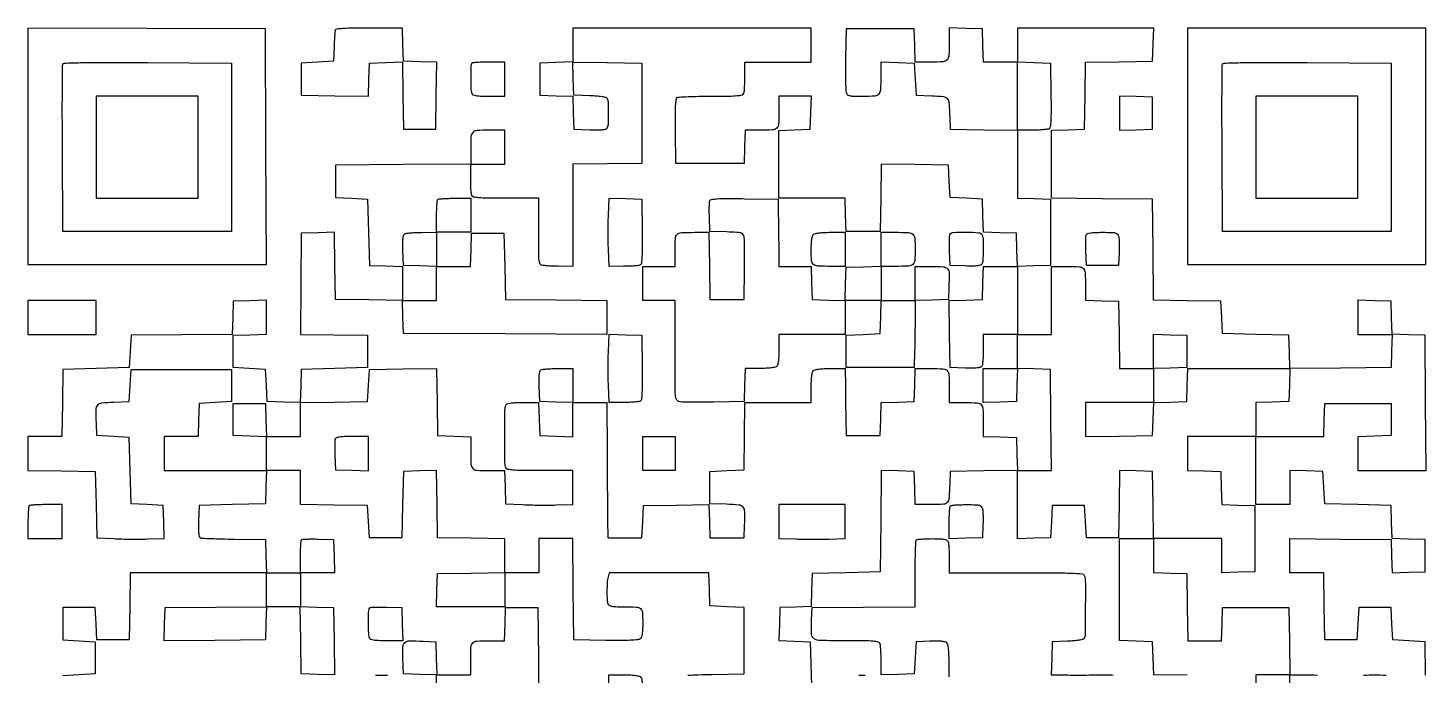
# Model space of a CAD drawing. Extents: x 156 to 936, y 95 to 969.
# Drawn here: x 156 to 936, y 608 to 969 of the extents above; entities that cross this region are included whole.
import ezdxf

# ---------------------------------------------------------------- set-up
doc = ezdxf.new("R2010")
doc.units = 0

msp = doc.modelspace()

# ---------------------------------------------------------------- linework, layer by layer
for points in [[(935.746564, 607.75), (935.5, 626.5), (926.5, 627), (917.5, 627.5), (917, 636.5), (916.5, 645.5), (907.5, 645.5), (898.5, 645.5), (898, 636.5), (897.5, 627.5), (888.5, 627.5), (879.5, 627.5), (879.227935, 646.25), (878.955869, 665), (869.477935, 665), (860, 665), (860, 674.514294), (860, 684.028587), (888.25, 683.764294), (916.5, 683.5), (916.788016, 674.212977), (917.076031, 664.925954), (926.288016, 665.212977), (935.5, 665.5), (935.5, 674.5), (935.5, 683.5), (926.287036, 683.787036), (917.074071, 684.074071), (916.787036, 693.287036), (916.5, 702.5), (898, 703), (879.5, 703.5), (879, 712.5), (878.5, 721.5), (869.25, 721.787526), (860, 722.075052), (860, 712.537526), (860, 703), (850.5, 703), (841, 703), (841, 722), (841, 741), (859.962474, 741), (878.924948, 741), (879.212474, 750.25), (879.5, 759.5), (898, 759.5), (916.5, 759.5), (916.5, 750.5), (916.5, 741.5), (907.25, 741.212474), (898, 740.924948), (898, 731.462474), (898, 722), (917.012025, 722), (936.02405, 722), (935.762025, 759.75), (935.5, 797.5), (926.287036, 797.787036), (917.074071, 798.074071), (916.787036, 807.287036), (916.5, 816.5), (907.25, 816.787526), (898, 817.075052), (898, 807.537526), (898, 798), (907.537526, 798), (917.075052, 798), (916.787526, 788.75), (916.5, 779.5), (888.287714, 779.235809), (860.075427, 778.971619), (859.787714, 788.235809), (859.5, 797.5), (841, 798), (822.5, 798.5), (822, 807.5), (821.5, 816.5), (802.765536, 816.772008), (784.031072, 817.044016), (783.765536, 845.272008), (783.5, 873.5), (755.25, 873.765573), (727, 874.031147), (727, 892.978047), (727, 911.924948), (736.25, 912.212474), (745.5, 912.5), (745.771984, 931.228016), (746.043969, 949.956031), (764.771984, 950.228016), (783.5, 950.5), (783.787526, 959.75), (784.075052, 969), (746.037526, 969), (708, 969), (708, 959.5), (708, 950), (698.537526, 950), (689.075052, 950), (688.787526, 959.25), (688.5, 968.5), (679.25, 968.787526), (670, 969.075052), (669.986345, 961.787526, -0.010832), (669.799714, 953.859802, -0.166914), (668.811357, 951.3561, -0.20174), (666.562052, 950.225104, -0.016943), (659.920894, 950), (651.075052, 950), (650.787526, 959.25), (650.5, 968.5), (631.5, 968.5), (612.5, 968.5), (612.214485, 952, 0.003332), (612.145502, 945.515656, 0.004581), (612.175744, 939.685937, 0.002978), (612.275019, 934.797256, 0.053901), (612.483537, 933.25, 0.121306), (613.140733, 931.997112, 0.154209), (614.254625, 931.329011, 0.053799), (616.421153, 931.052898, 0.004817), (621.912063, 931, 0.014866), (628.655815, 931.200552, 0.19609), (630.86009, 932.256453, 0.174628), (631.829994, 934.609079, 0.011317), (632, 942.119313), (632, 950.075052), (641.25, 949.787526), (650.5, 949.5), (651, 940.5), (651.5, 931.5), (660.240685, 931.211203, -0.014923), (666.746161, 930.801646, -0.195196), (668.850964, 929.710509, -0.159803), (669.81473, 927.366323, -0.009206), (670.245668, 919.5), (670.5, 912.5), (689.25, 912.227935), (708, 911.955869), (708, 893.015461), (708, 874.075052), (717.25, 873.787526), (726.5, 873.5), (726.5, 855), (726.5, 836.5), (717.288016, 836.212977), (708.076031, 835.925954), (707.788016, 845.212977), (707.5, 854.5), (698.287036, 854.787036), (689.074071, 855.074071), (688.787036, 864.287036), (688.5, 873.5), (679.5, 874), (670.5, 874.5), (670, 883.5), (669.5, 892.5), (650.772146, 892.771984), (632.044292, 893.043968), (631.772146, 874.271984), (631.5, 855.5), (622, 855.5), (612.5, 855.5), (612.212474, 864.75), (611.924948, 874), (593.462474, 874), (575, 874), (575, 892.961067), (575, 911.922134), (583.75, 912.211067), (592.5, 912.5), (592.787526, 921.75), (593.075052, 931), (584.037526, 931), (575, 931), (575, 922.106989, -0.014732), (574.800898, 915.350994, -0.19511), (573.750156, 913.143776, -0.175559), (571.407908, 912.171283, -0.011491), (563.955738, 912), (556.075052, 912), (555.787526, 902.75), (555.5, 893.5), (536.5, 893.5), (517.5, 893.5), (517.269936, 911.453304, -0.003387), (517.21716, 920.19071, -0.013149), (517.363442, 925.601246, -0.01367), (517.65421, 929.198071, -0.228051), (518.269936, 930.187991, -0.128853), (519.25145, 930.502001, -0.002788), (524.321303, 930.744341, -0.006205), (530.292798, 930.922219, -0.004125), (537.143011, 930.984687, 0.002613), (547.019628, 931.044879, 0.018995), (551.756117, 931.278602, 0.037977), (554.408693, 931.715409, 0.246112), (555.393011, 932.581787, 0.06844), (555.631074, 933.599719, 0.007317), (555.821697, 936.0249, 0.008902), (555.955615, 938.933927, 0.00705), (556, 942.081787), (556, 950), (574.5, 950), (593, 950), (593, 959.5), (593, 969), (526.5, 969), (460, 969), (460, 959.537526), (460, 950.075052), (450.75, 949.787526), (441.5, 949.5), (441.5, 940.5), (441.5, 931.5), (450.712964, 931.212964), (459.925929, 930.925929), (460.212964, 921.712964), (460.5, 912.5), (469.41543, 912.208654, 0.007874), (473.674656, 912.136581, 0.025891), (476.481964, 912.278743, 0.03736), (478.324421, 912.608404, 0.190691), (479.150117, 913.208654, 0.131683), (479.81188, 915.321833, 0.009626), (479.949371, 921.46536, 0.009552), (479.851133, 927.613005, 0.133553), (479.201688, 929.707902, 0.195149), (478.447011, 930.24575, 0.020215), (476.262875, 930.673305, 0.020298), (473.292364, 931.008289, 0.009786), (469.467001, 931.207902), (460.5, 931.5), (460.212187, 940.771725), (459.924373, 950.04345), (479.212187, 949.771725), (498.5, 949.5), (498.5, 921.5), (498.5, 893.5), (479.25, 893.228407), (460, 892.956814), (460, 864.478407), (460, 836), (451.75, 836.015313, -0.00947), (448.492707, 836.083063, -0.012511), (445.53057, 836.275149, -0.00995), (443.085243, 836.544424, -0.109274), (442.162577, 836.87836, -0.18441), (441.532918, 837.722065, -0.039647), (441.169131, 839.543279, -0.026717), (440.988785, 842.336308, -0.00795), (441.009484, 846.613047, 0.002536), (441.073258, 850.683577, 0.001443), (441.1112, 855.606645, 0.001441), (441.120808, 860.564202, 0.002383), (441.096907, 864.75), (441, 874), (422.606989, 874, -0.002472), (412.276552, 874.051073, -0.018295), (407.359559, 874.27975, -0.036273), (404.606822, 874.711497, -0.24904), (403.606989, 875.581787, -0.06844), (403.368926, 876.599719, -0.007317), (403.178303, 879.0249, -0.008902), (403.044385, 881.933927, -0.00705), (403, 885.081787), (403, 893), (412.5, 893), (422, 893), (422, 902.5), (422, 912), (413.106989, 912, 0.014757), (406.349991, 911.800534, 0.195383), (404.142942, 910.748184, 0.17532), (403.170922, 908.402542, 0.011436), (403, 900.930238), (403, 893.02405), (365.25, 892.762025), (327.5, 892.5), (327.5, 883.5), (327.5, 874.5), (336.5, 874), (345.5, 873.5), (346, 855), (346.5, 836.5), (355.75, 836.212474), (365, 835.924948), (365, 826.440409), (365, 816.955869), (346.25, 817.227935), (327.5, 817.5), (327.227798, 836.287232), (326.955596, 855.074464), (317.727798, 854.787232), (308.5, 854.5), (308.234464, 826.272122), (307.968929, 798.044245), (326.734464, 797.772122), (345.5, 797.5), (345.5, 788.5), (345.5, 779.5), (327, 779), (308.5, 778.5), (308.211984, 769.212977), (307.923969, 759.925954), (298.711984, 760.212977), (289.5, 760.5), (289, 769.5), (288.5, 778.5), (279.5, 779), (270.5, 779.5), (270.5, 788.5), (270.5, 797.5), (279.75, 797.787526), (289, 798.075052), (289, 807.575052), (289, 817.075052), (279.75, 816.787526), (270.5, 816.5), (270.212679, 807.26551), (269.925359, 798.03102), (241.712679, 797.76551), (213.5, 797.5), (213, 788.5), (212.5, 779.5), (194, 779), (175.5, 778.5), (175.227935, 759.75), (174.955869, 741), (165.477935, 741), (156, 741), (156, 731.522065), (156, 722.044131), (174.75, 721.772065), (193.5, 721.5), (194, 703), (194.5, 684.5), (204, 684, 0.006723), (208.310071, 683.831229, 0.004021), (213.437316, 683.740722, 0.004025), (218.544325, 683.732758, 0.006975), (222.786606, 683.819479), (232.073213, 684.138958), (231.786606, 693.319479), (231.5, 702.5), (222.5, 703), (213.5, 703.5), (213, 722), (212.5, 740.5), (203.5, 741), (194.5, 741.5), (194.199088, 748.479083, -0.012477), (194.062458, 756.011209, -0.170867), (194.97509, 758.54849, -0.198326), (197.222155, 759.762911, -0.017722), (203.759315, 760.211203), (212.5, 760.5), (213, 769.5), (213.5, 778.5), (241.5, 778.5), (269.5, 778.5), (269.5, 769.5), (269.5, 760.5), (260.5, 760), (251.5, 759.5), (251.212474, 750.25), (250.924948, 741), (241.462474, 741), (232, 741), (232, 731.5), (232, 722), (260.537526, 722), (289.075052, 722), (288.787526, 712.75), (288.5, 703.5), (270, 703), (251.5, 702.5), (251.210829, 693.733647, 0.007533), (251.134989, 689.499233, 0.027617), (251.275363, 686.821671, 0.04271), (251.60467, 685.136362, 0.236301), (252.210829, 684.475731, 0.079868), (253.19214, 684.271813, 0.001615), (258.261931, 684.057452, 0.003775), (264.20043, 683.87047, 0.002523), (271, 683.742084), (288.5, 683.5), (288.787526, 674.25), (289.075052, 665), (251.059591, 665), (213.044131, 665), (212.772065, 646.25), (212.5, 627.5), (203.5, 627.5), (194.5, 627.5), (194, 636.5), (193.5, 645.5), (184.5, 645.5), (175.5, 645.5), (175.5, 636.5), (175.5, 627.5), (184.5, 627), (193.5, 626.5), (193.5, 617.5), (193.5, 608.5), (184.5, 608), (175.5, 607.5)], [(524.0752, 607.732439, -0.009449), (529.981462, 608.041483, -0.004527), (537.573796, 608.226208), (555.5, 608.5), (555.5, 627), (555.5, 645.5), (546, 646), (536.5, 646.5), (536.212474, 655.75), (535.924948, 665), (508.079106, 665), (480.233263, 665), (479.630286, 662.75, 0.052589), (479.164051, 659.80014, 0.012536), (479.031691, 654.826521, 0.010886), (479.131877, 649.875983, 0.081279), (479.606989, 647.581787, 0.181926), (480.30498, 646.796043, 0.074845), (481.671652, 646.320052, 0.038253), (483.985072, 646.066261, 0.0082), (488.025201, 646, -0.010912), (495.340719, 645.840333, -0.161987), (497.702926, 644.938147, -0.20496), (498.776699, 642.877955, -0.019038), (499, 637.015456, -0.010691), (498.92302, 633.415638, -0.027727), (498.668704, 630.834264, -0.037613), (498.250843, 629.040202, -0.144505), (497.619149, 628.098885, -0.152679), (496.3148, 627.563175, -0.010349), (492.261182, 627.295292, -0.011229), (486.566252, 627.165237, -0.003921), (478.369149, 627.226441), (460.5, 627.5), (460.234427, 655.75), (459.968853, 684), (450.484427, 684), (441, 684), (441, 674.5), (441, 665), (431.5, 665), (422, 665), (422, 655.5), (422, 646), (402.962474, 646), (383.924948, 646), (384.212474, 655.25), (384.5, 664.5), (403.25, 664.772065), (422, 665.044131), (422, 674.5), (422, 683.955869), (403.25, 684.227935), (384.5, 684.5), (384.227798, 703.287232), (383.955596, 722.074464), (374.727798, 721.787232), (365.5, 721.5), (365, 703), (364.5, 684.5), (355.5, 684.5), (346.5, 684.5), (346, 693.5), (345.5, 702.5), (326.75, 702.772065), (308, 703.044131), (308, 712.522065), (308, 722), (298.5, 722), (289, 722), (289, 731.462474), (289, 740.924948), (279.75, 741.212474), (270.5, 741.5), (270.5, 750.5), (270.5, 759.5), (279.5, 759.5), (288.5, 759.5), (288.787526, 750.25), (289.075052, 741), (298.537526, 741), (308, 741), (308, 750.477935), (308, 759.955869), (326.75, 760.227935), (345.5, 760.5), (346, 769.5), (346.5, 778.5), (365.227854, 778.771984), (383.955708, 779.043968), (384.227854, 760.271984), (384.5, 741.5), (393.75, 741.212474), (403, 740.924948), (403, 733.044262, 0.011465), (403.170847, 725.594439, 0.175109), (404.140972, 723.251427, 0.195466), (406.343338, 722.199842, 0.014852), (413.069463, 722), (421.924948, 722), (422.212474, 712.75), (422.5, 703.5), (432, 703, 0.006705), (436.307538, 702.831176, 0.004022), (441.426563, 702.74047, 0.004027), (446.521873, 702.732216, 0.007), (450.75, 702.81862), (460, 703.13724), (460, 712.56862), (460, 722), (441.606989, 722, -0.00262), (431.558324, 722.052651, -0.01712), (426.517071, 722.278226, -0.029788), (423.605182, 722.684156, -0.257025), (422.638077, 723.500772, -0.090145), (422.121331, 726.237783, -0.001664), (422.070109, 740.993987, -0.001662), (422.117049, 755.7509, -0.090219), (422.633038, 758.486097, -0.201912), (423.357319, 759.240735, -0.062175), (424.903643, 759.69086, -0.032758), (427.515841, 759.936036, -0.007023), (432.069463, 760), (440.924948, 760), (441.212474, 750.75), (441.5, 741.5), (450.75, 741.212474), (460, 740.924948), (460, 750.424948), (460, 759.924948), (450.75, 760.212474), (441.5, 760.5), (441.206902, 768.914347, -0.008519), (441.135766, 772.914541, -0.027159), (441.278749, 775.5815, -0.039341), (441.610638, 777.340297, -0.187221), (442.206902, 778.149034, -0.110402), (443.105717, 778.472467, -0.00954), (445.54359, 778.732898, -0.012203), (448.495888, 778.918959, -0.00917), (451.75, 778.984687), (460, 779), (460, 769.5), (460, 760), (469.5, 760), (479, 760), (479.128301, 732.25, 0.000244), (479.186352, 720.892561, 0.000256), (479.254662, 709.714062, 0.000245), (479.3233, 700.063518, 0.001142), (479.378301, 694.5), (479.5, 684.5), (489, 684.5), (498.5, 684.5), (499, 693.5), (499.5, 702.5), (517.712498, 702.748183), (535.924996, 702.996366), (536.212498, 693.748183), (536.5, 684.5), (546, 684.5), (555.5, 684.5), (555.800912, 691.479083, 0.012739), (555.934395, 699.057347, 0.177046), (554.990355, 701.578192, 0.194277), (552.678762, 702.776454, 0.015844), (545.740334, 703.212602), (536.5, 703.5), (536.5, 712.5), (536.5, 721.5), (546, 722), (555.5, 722.5), (555.772065, 741.25), (556.044131, 760), (574.522065, 760), (593, 760), (593, 768.3, -0.011084), (593.07823, 771.828493, -0.020332), (593.322289, 774.693122, -0.021091), (593.689458, 776.860329, -0.144849), (594.2, 777.8, -0.144849), (595.139671, 778.310542, -0.021091), (597.306878, 778.677711, -0.020332), (600.171507, 778.92177, -0.011084), (603.7, 779), (612, 779), (612.051866, 769.25, 0.001235), (612.086031, 764.863499, 0.000769), (612.146698, 759.720313, 0.000771), (612.222149, 754.648335, 0.001399), (612.301866, 750.5), (612.5, 741.5), (622, 741.5), (631.5, 741.5), (631.787036, 750.712964), (632.074071, 759.925929), (641.287036, 760.212964), (650.5, 760.5), (650.787526, 769.75), (651.075052, 779), (659.930537, 779, -0.014889), (666.658129, 778.79962, -0.195866), (668.860252, 777.745668, -0.174757), (669.829682, 775.397656, -0.011384), (670, 767.918213), (670, 760), (678.893011, 760, -0.014732), (685.649006, 759.800898, -0.19511), (687.856224, 758.750156, -0.175559), (688.828717, 756.407908, -0.011491), (689, 748.955738), (689, 741.075052), (698.25, 740.787526), (707.5, 740.5), (707.787526, 731.25), (708.075052, 722), (717.553099, 722), (727.031147, 722), (726.765573, 750.25), (726.5, 778.5), (717.288016, 778.787023), (708.076031, 779.074046), (707.788016, 769.787023), (707.5, 760.5), (698.25, 760.212474), (689, 759.924948), (689, 769.462474), (689, 779), (698.5, 779), (708, 779), (708, 788.5), (708, 798), (698.5, 798), (689, 798), (688.984687, 789.75, -0.00917), (688.918959, 786.495888, -0.012203), (688.732898, 783.54359, -0.00954), (688.472467, 781.105717, -0.110402), (688.149034, 780.206902, -0.187221), (687.340297, 779.610638, -0.039341), (685.5815, 779.278749, -0.027159), (682.914541, 779.135766, -0.008519), (678.914347, 779.206902), (670.5, 779.5), (670.228074, 798.212184), (669.956148, 816.924368), (679.228074, 817.212184), (688.5, 817.5), (688.787526, 826.75), (689.075052, 836), (698.537526, 836), (708, 836), (708, 817), (708, 798), (717.5, 798), (727, 798), (727, 817), (727, 836), (735.893011, 836, -0.014732), (742.649006, 835.800898, -0.19511), (744.856224, 834.750156, -0.175559), (745.828717, 832.407908, -0.011491), (746, 824.955738), (746, 817.075052), (755.25, 816.787526), (764.5, 816.5), (764.772065, 797.75), (765.044131, 779), (774.522065, 779), (784, 779), (784, 788.537526), (784, 798.075052), (793.25, 797.787526), (802.5, 797.5), (802.5, 788.5), (802.5, 779.5), (793.25, 779.212474), (784, 778.924948), (784, 769.424948), (784, 759.924948), (793.25, 760.212474), (802.5, 760.5), (802.787087, 769.716821), (803.074174, 778.933643), (831.574617, 778.967146), (860.07506, 779.000649), (859.78753, 769.750325), (859.5, 760.5), (850.25, 760.212474), (841, 759.924948), (841, 750.462474), (841, 741), (822, 741), (803, 741), (803, 731.537526), (803, 722.075052), (812.25, 721.787526), (821.5, 721.5), (821.787036, 712.287036), (822.074071, 703.074071), (831.287036, 702.787036), (840.5, 702.5), (840.5, 684), (840.5, 665.5), (831.25, 665.212474), (822, 664.924948), (822, 674.462474), (822, 684), (803, 684), (784, 684), (784, 674.537526), (784, 665.075052), (793.25, 664.787526), (802.5, 664.5), (802.772065, 645.75), (803.044131, 627), (812.484539, 627), (821.924948, 627), (822.212474, 636.25), (822.5, 645.5), (841, 645.5), (859.5, 645.5), (859.772065, 626.75), (860.044131, 608), (867.940278, 608, -0.011457), (875.404655, 607.828936, -0.175414)], [(802.787236, 607.771928), (784.074471, 608.043857), (783.787236, 617.271928), (783.5, 626.5), (774.25, 626.787526), (765, 627.075052), (765, 655.537526), (765, 684), (774.522065, 684), (784.044131, 684), (783.772065, 702.75), (783.5, 721.5), (774.272202, 721.787232), (765.044404, 722.074464), (764.772202, 703.287232), (764.5, 684.5), (755.5, 684.5), (746.5, 684.5), (746, 693.5), (745.5, 702.5), (736.5, 702.5), (727.5, 702.5), (727, 693.5), (726.5, 684.5), (717.25, 684.212474), (708, 683.924948), (708, 702.984539), (708, 722.044131), (689.25, 721.772065), (670.5, 721.5), (670.245668, 714.5, -0.009054), (669.811311, 706.527107, -0.165063), (668.834916, 704.215838, -0.199365), (666.713321, 703.190094, -0.014194), (660.018474, 703), (651.075052, 703), (650.787526, 712.25), (650.5, 721.5), (641.265637, 721.787319), (632.031273, 722.074638), (631.765637, 693.787319), (631.5, 665.5), (612.5, 665), (593.5, 664.5), (593.212982, 655.288393), (592.925964, 646.076786), (584.212982, 645.788393), (575.5, 645.5), (575.212997, 636.289473), (574.925993, 627.078945), (583.712997, 626.789473), (592.5, 626.5), (593, 608), (593.5, 589.5)], [(670, 606.899621, 0.00319), (669.941249, 616.107264, 0.015246), (669.713997, 621.358318, 0.021831), (669.326775, 624.641598, 0.1812), (668.594796, 625.921326, 0.126804), (667.568167, 626.405224, 0.023545), (665.485252, 626.701133, 0.021342), (662.735348, 626.842502, 0.01153), (659.344796, 626.793771), (651.5, 626.5), (651, 617.5), (650.5, 608.5), (641.25, 608.212474), (632, 607.924948), (632, 615.880687, 0.007017), (631.955617, 619.042924, 0.008872), (631.821697, 621.964077, 0.007277), (631.631102, 624.399219, 0.068543), (631.393011, 625.418213, 0.24897), (630.393564, 626.288399, 0.036318), (627.643464, 626.720219, 0.018313), (622.731132, 626.948916, 0.002475), (612.412063, 627, -0.004282), (598.043758, 627.123041, -0.131508), (594.630693, 628.099465, -0.253933), (593.170646, 630.572696, -0.019758), (593.199088, 638.520917), (593.5, 645.5), (622.25, 645.765335), (651, 646.030671), (651, 664.348669, -0.003403), (651.048122, 671.418442, -0.005372), (651.195833, 677.481588, -0.001623), (651.396746, 682.718191, -0.188124), (651.666667, 683.333333, -0.17274), (652.225589, 683.598717, -0.006592), (654.553989, 683.804167, -0.011152), (657.359193, 683.951638, -0.007555), (660.559678, 684, -0.007572), (664.844582, 683.935105, -0.036743), (667.261382, 683.683483, -0.072956), (668.678861, 683.209264, -0.186076), (669.393011, 682.418213, -0.06844), (669.631074, 681.400281, -0.007317), (669.821697, 678.9751, -0.008902), (669.955615, 676.066073, -0.00705), (670, 672.918213), (670, 665), (707.393011, 665, -0.001129), (728.448761, 664.952467, -0.008724), (738.296803, 664.736151, -0.01028), (744.185081, 664.382612, -0.288599), (745.360487, 663.50297, -0.090978), (745.933638, 660.43946, -0.002089), (745.923516, 645.586626, -0.001485), (745.804601, 630.39765, -0.137711), (745.189415, 628.293967, -0.194406), (744.459119, 627.763092, -0.020827), (742.366673, 627.332605, -0.021003), (739.543469, 626.994317, -0.010639), (735.968156, 626.793967), (727.5, 626.5), (727.212474, 617.25), (726.924948, 608), (736.212474, 607.903093, 0.002372), (740.412753, 607.879196, 0.001439), (745.382332, 607.8888, 0.001441), (750.313859, 607.926738, 0.002541), (754.386953, 607.990516, -0.00795), (758.663692, 608.011215, -0.026717), (761.456721, 607.830869, -0.039647)], [(384, 598.462474), (384, 607.924948), (374.75, 608.212474), (365.5, 608.5), (365.211486, 617.221282, -0.017872), (365.229016, 623.784833, -0.210428), (366.321246, 626.027485, -0.176334), (368.817355, 626.949111, -0.011928), (376.520917, 626.800912), (383.5, 626.5), (383.787526, 617.25), (384.075052, 608), (393.537526, 608), (403, 608), (403, 615.918213, -0.011384), (403.170318, 623.397656, -0.174757), (404.139748, 625.745668, -0.195866), (406.341871, 626.79962, -0.014889), (413.069463, 627), (421.924948, 627), (422.212474, 636.25), (422.5, 645.5), (431.5, 645.5), (440.5, 645.5), (440.765509, 617.287731), (441.031018, 589.075462)], [(349.978805, 607.781389, -0.019645), (356.655204, 607.793771)], [(619.52409, 607.84218, -0.010573), (623.15308, 607.792008)], [(901.177772, 607.797713, -0.016219), (907.412063, 608, -0.016586), (913.756706, 607.789479, -0.200423)]]:
    msp.add_lwpolyline(points, format="xyb")
for points in [[(156, 903.007138), (156, 837), (222.50719, 837), (289.014379, 837), (288.75719, 902.75), (288.5, 968.5), (222.25, 968.757138), (156, 969.014276)], [(803, 903), (803, 837), (869.5, 837), (936, 837), (936, 903), (936, 969), (869.5, 969), (803, 969)], [(194, 902.5), (194, 874), (222.5, 874), (251, 874), (251, 902.5), (251, 931), (222.5, 931), (194, 931)], [(765, 921.5), (765, 911.924948), (774.25, 912.212474), (783.5, 912.5), (783.5, 921.5), (783.5, 930.5), (774.25, 930.787526), (765, 931.075052)], [(841, 902.5), (841, 874), (869.5, 874), (898, 874), (898, 902.5), (898, 931), (869.5, 931), (841, 931)], [(156, 807.5), (156, 798), (175, 798), (194, 798), (194, 807.5), (194, 817), (175, 817), (156, 817)], [(746, 750.477935), (746, 740.955869), (764.75, 741.227935), (783.5, 741.5), (783.787526, 750.75), (784.075052, 760), (765.037526, 760), (746, 760)], [(517, 731.5), (517, 722), (508, 722), (499, 722), (499, 731.5), (499, 741), (508, 741), (517, 741)]]:
    msp.add_lwpolyline(points, close=True)
for points in [[(327.488341, 967.75, 0.062379), (327.299299, 966.905307, 0.004511), (327.092081, 964.517187, 0.006263), (326.905777, 961.655284, 0.004694), (326.769726, 958.5), (326.5, 950.5), (317.5, 950), (308.5, 949.5), (308.5, 940.5), (308.5, 931.5), (327.212184, 931.228074), (345.924368, 930.956148), (346.212184, 940.228074), (346.5, 949.5), (355.727798, 949.787232), (364.955596, 950.074464), (365.227798, 931.287232), (365.5, 912.5), (374.5, 912.5), (383.5, 912.5), (383.771926, 931.212184), (384.043852, 949.924368), (374.771926, 950.212184), (365.5, 950.5), (365.212474, 959.75), (364.924948, 969), (346.431089, 969, 0.003185), (337.345805, 968.942128, 0.013289), (331.877755, 968.727034, 0.013575), (328.294364, 968.392664, 0.283725)], [(269.5, 902.5), (269.5, 855.5), (222.5, 855.5), (175.5, 855.5), (175.239372, 901.5, -0.000997), (175.174287, 919.225103, -0.001596), (175.197198, 934.357597, -0.000282), (175.267665, 947.72814, -0.090314), (175.461789, 948.759906, -0.301449), (176.45055, 949.464468, -0.003096), (185.402033, 949.70934, -0.005599), (198.68089, 949.841585, -0.001079), (222.722417, 949.759906), (269.5, 949.5)], [(403.666667, 949.333333, 0.192867), (403.103892, 948.018197, 0.004931), (403.015701, 941.449139, 0.008182), (403.096621, 935.128446, 0.084511), (403.606989, 932.581787, 0.192406), (404.346128, 931.782907, 0.06988), (405.845898, 931.311531, 0.034532), (408.428287, 931.062976, 0.00673), (413.106989, 931), (422, 931), (422, 940.5), (422, 950), (413.166667, 950, 0.007039), (409.733476, 949.951666, 0.010477), (406.732292, 949.804167, 0.005871), (404.23216, 949.599192, 0.174709)], [(726.746956, 931.557135, -0.00333), (726.80957, 922.740947, -0.013443), (726.667344, 917.363473, -0.01462), (726.374715, 913.827267, -0.227096), (725.746956, 912.822448, -0.111594), (724.87328, 912.509959, -0.00911), (722.442856, 912.258725, -0.011876), (719.500805, 912.078937, -0.008857), (716.25, 912.015313), (708, 912), (708, 931.037526), (708, 950.075052), (717.25, 949.787526), (726.5, 949.5)], [(916.5, 902.5), (916.5, 855.5), (869.5, 855.5), (822.5, 855.5), (822.239372, 901.5, -0.000997), (822.174287, 919.225103, -0.001596), (822.197198, 934.357597, -0.000282), (822.267665, 947.72814, -0.090314), (822.461789, 948.759906, -0.301449), (823.45055, 949.464468, -0.003096), (832.402033, 949.70934, -0.005599), (845.68089, 949.841585, -0.001079), (869.722417, 949.759906), (916.5, 949.5)], [(403, 864.5), (403, 855), (393.5, 855), (384, 855), (384, 845.5), (384, 836), (393.462474, 836), (402.924948, 836), (403.212474, 845.25), (403.5, 854.5), (412.5, 854.5), (421.5, 854.5), (422, 836), (422.5, 817.5), (450.75, 817.234427), (479, 816.968853), (479, 807.476169), (479, 797.983486), (422.25, 798.241743), (365.5, 798.5), (365.212474, 807.75), (364.924948, 817), (374.462474, 817), (384, 817), (384, 826.462474), (384, 835.924948), (374.75, 836.212474), (365.5, 836.5), (365.206902, 844.914347, -0.008519), (365.135766, 848.914541, -0.027159), (365.278749, 851.5815, -0.039341), (365.610638, 853.340297, -0.187221), (366.206902, 854.149034, -0.110402), (367.105717, 854.472467, -0.00954), (369.54359, 854.732898, -0.012203), (372.495888, 854.918959, -0.00917), (375.75, 854.984687), (384, 855), (384, 863.833333, -0.007039), (384.048334, 867.266524, -0.010477), (384.195833, 870.267708, -0.005871), (384.400808, 872.76784, -0.174709), (384.666667, 873.333333, -0.174709), (385.23216, 873.599192, -0.005871), (387.732292, 873.804167, -0.010477), (390.733476, 873.951666, -0.007039), (394.166667, 874), (403, 874)], [(498.700404, 855.528365, -0.00349), (498.736243, 846.933149, -0.012629), (498.582705, 841.464535, -0.012092), (498.294705, 837.756237, -0.229632), (497.700404, 836.793677, -0.112464), (496.854537, 836.492326, -0.008809), (494.457537, 836.250274, -0.011647), (491.55701, 836.076823, -0.00864), (488.34653, 836.015313), (480.193059, 836), (479.84653, 845.5, -0.005759), (479.738574, 849.827245, -0.003372), (479.703949, 855.010643, -0.003372), (479.739265, 860.197484, -0.005725), (479.847764, 864.536232), (480.195529, 874.072464), (489.347764, 873.786232), (498.5, 873.5)], [(574.643608, 864, -0.000279), (574.70632, 859.69257, -0.000167), (574.776284, 854.573437, -0.000167), (574.842519, 849.478046, -0.000291), (574.893608, 845.25), (575, 836), (583.962474, 836), (592.924948, 836), (593.212474, 826.75), (593.5, 817.5), (602.711984, 817.212977), (611.923969, 816.925954), (612.211984, 826.212977), (612.5, 835.5), (622.25, 835.786212), (632, 836.072424), (632, 845.536212), (632, 855), (639.918213, 855, -0.011011), (647.358591, 854.836127, -0.16771), (649.720139, 853.902823, -0.201251), (650.787494, 851.774803, -0.016928), (651, 845.5, -0.016928), (650.787494, 839.225197, -0.201251), (649.720139, 837.097177, -0.16771), (647.358591, 836.163873, -0.011011), (639.918213, 836), (632, 836), (632, 826.5), (632, 817), (641.5, 817), (651, 817), (651, 826.5), (651, 836), (659.980948, 836, -0.01682), (666.732324, 835.772817, -0.202101), (669.009281, 834.627338, -0.176722), (669.941866, 832.11956, -0.012322), (669.800912, 824.479083), (669.5, 817.5), (660.25, 817.212474), (651, 816.924948), (650.949908, 807.712474, -0.001259), (650.916386, 803.498942, -0.000721), (650.855807, 798.415539, -0.000721), (650.780162, 793.304839, -0.0012), (650.699908, 789), (650.5, 779.5), (631.5, 779.5), (612.5, 779.5), (612.5, 788.5), (612.5, 797.5), (622, 798), (631.5, 798.5), (631.787526, 807.75), (632.075052, 817), (622.037526, 817), (612, 817), (612, 807.5), (612, 798), (593.5, 798), (575, 798), (575, 789.7, -0.011084), (574.92177, 786.171507, -0.020332), (574.677711, 783.306878, -0.021091), (574.310542, 781.139671, -0.144849), (573.8, 780.2, -0.144682), (572.861987, 779.689961, -0.021131), (570.701269, 779.322617, -0.02038), (567.847487, 779.078344, -0.011159), (564.337526, 779), (556.075052, 779), (555.787526, 769.75), (555.5, 760.5), (538.5, 760.214823, -0.00322), (531.824404, 760.145835, -0.004451), (525.834354, 760.175835, -0.002835), (520.807529, 760.274281, -0.054116), (519.255249, 760.482558, -0.199317), (517.954517, 761.440904, -0.107635), (517.303082, 763.355924, -0.027411), (517.065976, 767.394852, -0.001591), (517.057966, 779.767735, 0.000356), (517.072269, 787.617889, 0.000324), (517.076004, 795.714585, 0.000324), (517.069953, 802.951386, 0.001054), (517.052716, 807.75), (517, 817), (508, 817), (499, 817), (499, 826.5), (499, 836), (508, 836), (517, 836), (517, 844.893011, -0.014747), (517.199323, 851.649615, -0.195276), (518.25104, 853.85673, -0.175414), (520.595345, 854.828936, -0.011457), (528.059722, 855), (535.955869, 855), (536.227935, 836.25), (536.5, 817.5), (546, 817.5), (555.5, 817.5), (555.766614, 834, 0.003156), (555.830424, 840.481674, 0.004352), (555.800316, 846.303077, 0.002795), (555.705227, 851.187505, 0.052163), (555.506948, 852.712602, 0.13209), (554.841167, 853.942464, 0.141271), (553.663872, 854.634283, 0.050052), (551.36685, 854.982789, 0.004865), (545.740334, 855.212602), (536.5, 855.5), (536.205027, 863.411609, -0.006675), (536.130169, 866.540985, -0.008764), (536.150065, 869.398842, -0.006718), (536.240384, 871.779147, -0.078924), (536.432141, 872.683759, -0.272816), (537.336687, 873.402925, -0.020679), (540.575376, 873.720356, -0.014971), (545.892481, 873.860803, -0.002741), (555.727115, 873.772149), (574.5, 873.5)], [(612, 845.5), (612, 836), (604.081787, 836, -0.01065), (596.689481, 836.157481, -0.159949), (594.309746, 837.052708, -0.206765), (593.227098, 839.102218, -0.019554), (593, 844.906989, -0.012415), (593.08019, 848.136184, -0.021121), (593.327993, 850.825282, -0.021703), (593.698102, 852.888147, -0.142062), (594.2, 853.8, -0.144849), (595.139671, 854.310542, -0.021091), (597.306878, 854.677711, -0.020332), (600.171507, 854.92177, -0.011084), (603.7, 855), (612, 855)], [(688.393011, 853.418213, -0.084529), (688.923441, 850.770951, -0.011036), (688.963962, 845.001062, -0.008945), (688.771604, 839.163368, -0.129339), (688.149034, 837.206902, -0.187221), (687.340297, 836.610638, -0.039341), (685.5815, 836.278749, -0.027159), (682.914541, 836.135766, -0.008519), (678.914347, 836.206902), (670.5, 836.5), (670.205027, 844.411609, -0.006569), (670.129541, 847.539392, -0.008656), (670.147568, 850.392336, -0.006579), (670.235027, 852.7687, -0.079281), (670.423642, 853.661609, -0.29562), (672.229032, 854.976623, -0.017051), (679.405167, 855.124149, -0.01715), (686.575238, 854.780866, -0.288164)], [(764.53186, 852.729083, -0.045288), (764.735265, 851.430652, -0.00895), (764.846004, 849.075142, -0.009416), (764.874264, 846.317546, -0.008627), (764.800912, 843.479083), (764.5, 836.5), (755.5, 836.5), (746.5, 836.5), (746.205027, 844.411609, -0.006569), (746.129541, 847.539392, -0.008656), (746.147568, 850.392336, -0.006579), (746.235027, 852.7687, -0.079281), (746.423642, 853.661609, -0.22457), (747.090262, 854.298479, -0.043417), (748.75639, 854.695609, -0.02855), (751.380684, 854.93277, -0.008261), (755.449563, 855, -0.005141), (760.703997, 854.94597, -0.056171), (762.795734, 854.666566, -0.156364), (763.880532, 853.993638, -0.115369)], [(498.700404, 779.528365, -0.00349), (498.736243, 770.933149, -0.012629), (498.582705, 765.464535, -0.012092), (498.294705, 761.756237, -0.229632), (497.700404, 760.793677, -0.112464), (496.854537, 760.492326, -0.008809), (494.457537, 760.250274, -0.011647), (491.55701, 760.076823, -0.00864), (488.34653, 760.015313), (480.193059, 760), (479.84653, 769.5, -0.005759), (479.738574, 773.827245, -0.003372), (479.703949, 779.010643, -0.003372), (479.739265, 784.197484, -0.005725), (479.847764, 788.536232), (480.195529, 798.072464), (489.347764, 797.786232), (498.5, 797.5)], [(327.423642, 739.661609, 0.079281), (327.235027, 738.7687, 0.006579), (327.147568, 736.392336, 0.008656), (327.129541, 733.539392, 0.006569), (327.205027, 730.411609), (327.5, 722.5), (336.75, 722.212474), (346, 721.924948), (346, 731.462474), (346, 741), (336.968615, 741, 0.007593), (332.620517, 740.933967, 0.027242), (329.854544, 740.698735, 0.041413), (328.106941, 740.304101, 0.228749)], [(156.666667, 702.333333, 0.174709), (156.400808, 701.76784, 0.005871), (156.195833, 699.267708, 0.010477), (156.048334, 696.266524, 0.007039), (156, 692.833333), (156, 684), (165.5, 684), (175, 684), (175, 693.5), (175, 703), (166.166667, 703, 0.007039), (162.733476, 702.951666, 0.010477), (159.732292, 702.804167, 0.005871), (157.23216, 702.599192, 0.174709)], [(575, 693.56862), (575, 684.13724), (584.52093, 683.81862, 0.004923), (588.817693, 683.717165, 0.00302), (593.882689, 683.678055, 0.003028), (598.896222, 683.699986, 0.005395), (603.02093, 683.787526), (612, 684.075052), (612, 693.537526), (612, 703), (593.5, 703), (575, 703)], [(688.53186, 700.729083, -0.045288), (688.735265, 699.430652, -0.00895), (688.846004, 697.075142, -0.009416), (688.874264, 694.317546, -0.008627), (688.800912, 691.479083), (688.5, 684.5), (679.25, 684.212474), (670, 683.924948), (670, 692.795808, -0.007009), (670.048332, 696.243385, -0.010438), (670.195833, 699.256685, -0.00583), (670.400781, 701.767459, -0.174822), (670.666667, 702.333333, -0.173043), (671.226591, 702.598788, -0.00648), (673.57982, 702.804167, -0.011049), (676.413417, 702.951642, -0.007476), (679.647615, 703, -0.005348), (684.764113, 702.945275, -0.057278), (686.818035, 702.664578, -0.156921), (687.887372, 701.991836, -0.113491)], [(326.787526, 674.25), (327.075052, 665), (317.537526, 665), (308, 665), (308, 655.537526), (308, 646.075052), (317.25, 645.787526), (326.5, 645.5), (326.772204, 626.71218), (327.044409, 607.924361), (317.772204, 608.21218), (308.5, 608.5), (308.227935, 627.25), (307.955869, 646), (298.515461, 646), (289.075052, 646), (288.787526, 636.75), (288.5, 627.5), (260.212267, 627.234363), (231.924535, 626.968725), (232.212267, 636.234363), (232.5, 645.5), (260.75, 645.765573), (289, 646.031147), (289, 655.515573), (289, 665), (298.5, 665), (308, 665), (308, 673.833333, -0.007416), (308.050964, 677.269043, -0.010972), (308.206402, 680.278277, -0.006396), (308.422807, 682.77838, -0.173269), (308.702644, 683.369311, -0.179987), (309.290922, 683.638564, -0.007016), (311.709672, 683.781547, -0.011703), (314.626528, 683.84459, -0.007913), (317.952644, 683.785977), (326.5, 683.5)], [(364.787526, 636.25), (365.075052, 627), (356.144515, 627, -0.006687), (351.443624, 627.062877, -0.034414), (348.851928, 627.311272, -0.069706), (347.347501, 627.782488, -0.192751), (346.606989, 628.581787, -0.084655), (346.08856, 631.17253, -0.008573), (346.016396, 637.476416, -0.005234), (346.122173, 644.019072, -0.192), (346.702644, 645.369311, -0.179987), (347.290922, 645.638564, -0.007016), (349.709672, 645.781547, -0.011703), (352.626528, 645.84459, -0.007913), (355.952644, 645.785977), (364.5, 645.5)], [(497.921326, 606.594796, -0.126804), (498.405224, 605.568167, -0.023545), (498.701133, 603.485252, -0.021342), (498.842502, 600.735348, -0.01153), (498.793771, 597.344796), (498.5, 589.5), (489.25, 589.212474), (480, 588.924948), (480, 598.462474), (480, 608), (488.377555, 608, -0.009406), (492.342652, 607.9254, -0.027148), (495.078343, 607.673265, -0.03848), (496.939147, 607.251072, -0.145524)]]:
    msp.add_lwpolyline(points, format="xyb", close=True)
msp.add_lwpolyline([(860, 598.5), (860, 608), (850.522065, 608), (841.044131, 608), (840.772065, 589.25)])

doc.saveas('drawing.dxf')
